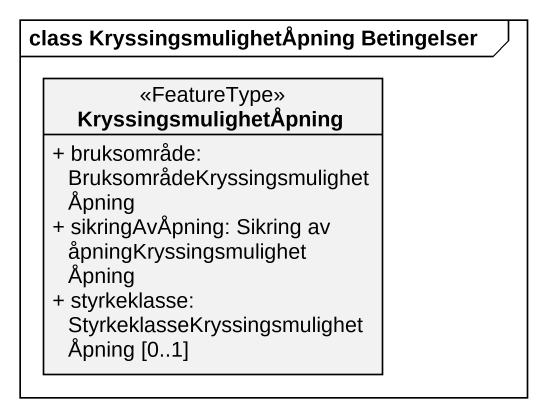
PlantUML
@startuml
mainframe class KryssingsmulighetÅpning Betingelser
hide circle
hide empty members
skinparam classAttributeIconSize 0
class KryssingsmulighetÅpning <<FeatureType>> {
  + bruksområde: BruksområdeKryssingsmulighetÅpning
  + sikringAvÅpning: Sikring av åpningKryssingsmulighetÅpning
  + styrkeklasse: StyrkeklasseKryssingsmulighetÅpning [0..1]
}
@enduml
